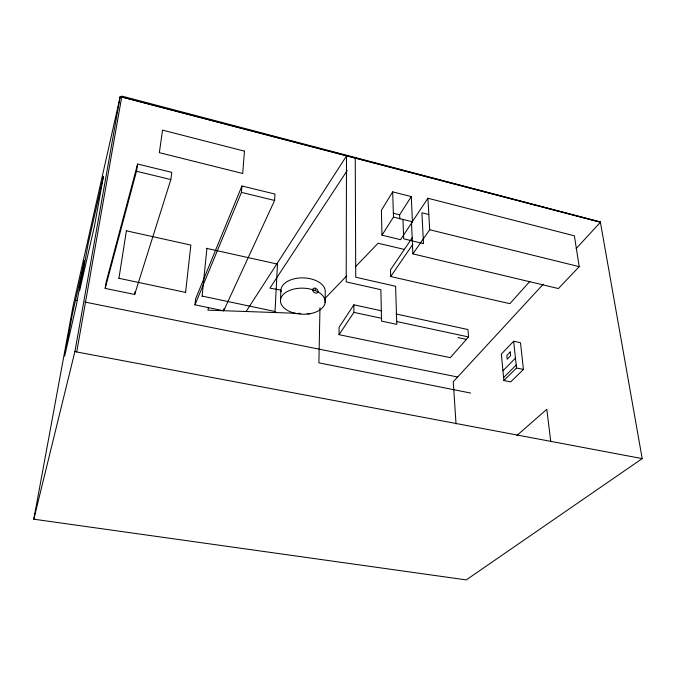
<?xml version="1.0" encoding="UTF-8"?>
<svg xmlns="http://www.w3.org/2000/svg" width="676" height="676" viewBox="0 0 676 676"><rect width="100%" height="100%" fill="white"/><g stroke="black" fill="none" stroke-linecap="round" stroke-linejoin="round"><path stroke-width="1.01" d="M396.009 313.96L467.953 329.542L468.544 336.952L450.309 357.663L339.039 334.679L339.073 327.277L353.869 304.825L381.619 310.842M325.114 302.679L325.249 292.539A22.215 13.157 1.8 0 0 302.983 277.887A22.215 13.157 1.8 0 0 280.996 291.804M315.337 290.638L310.022 288.99A22.367 13.047 1.7 0 0 280.591 302.147A22.367 13.047 1.7 0 0 314.357 312.608A22.367 13.047 1.7 0 0 315.337 290.638L315.388 288.238M319.976 307.817L318.886 362.851L470.648 393.052M280.481 300.228L280.92 290.08L269.927 288.162L347.177 170.563M275.005 311.763L277.481 264.096L206.831 248.43M274.617 200.442L274.938 194.063L241.923 186.001L195.567 298.944L194.975 304.842L223.663 310.774L274.617 200.442L241.442 192.398L241.923 186.001M223.663 310.774L223.815 308.814M202.09 296.341L206.932 248.176M185.545 292.657L190.86 245.075L126.361 230.812M170.851 179.554L171.772 172.346L137.6 164.031L106.25 281.715L105.169 288.39L134.668 294.466L170.851 179.554L136.493 171.265L137.6 164.031M134.668 294.466L135.073 291.618M118.891 278.563L126.437 230.55M121.714 96.981L600.406 222.286L642.2 458.607L76.718 351.959L121.874 96.102L600.601 222.074L576.138 248.591M642.2 458.607L466.271 579.898L33.8 519.193L74.943 351.368L120.201 96.584L600.601 222.074M33.8 519.193L73.084 305.983L120.201 96.584M208.58 307.419L207.921 310.157L295.547 313.267M76.718 351.959L74.943 351.368M105.169 288.39L136.493 171.265M194.975 304.842L241.442 192.398M392.68 191.849L381.408 210.261L381.974 235.18L400.522 239.667L412.411 221.77L411.295 196.606L392.68 191.849L393.466 217.072L381.974 235.18M399.786 218.948L399.634 214.799L411.295 196.606M246.115 311.518L346.492 155.987L346.196 281.884L380.875 289.691L381.534 321.083L396.787 324.37L395.604 286.278L355.737 277.228L355.255 158.277M427.916 198.245L411.532 222.911L412.884 253.889L558.384 288.551L579.214 266.657L574.372 235.806L427.916 198.245L429.683 229.739L412.884 253.889M339.039 334.679L353.911 312.38L353.869 304.825M412.563 237.327L390.508 269.808L390.711 276.535L509.839 303.668L529.942 281.309M390.711 276.535L412.808 244.332M543.301 284.173L453.258 381.754L456.03 423.911M324.86 298.615L346.746 275.85M355.5 266.741L378.112 243.225L404.341 249.436M513.667 341.236L501.322 354.097L503.899 380.503L510.71 381.898L523.452 369.451L520.486 342.724L513.667 341.236L516.523 367.998L503.899 380.503M502.952 370.752L515.467 358.119M503.612 377.563L516.202 365.023M516.878 435.496L546.799 409.31L550.763 441.546M297.651 313.343L300.803 313.453M307.115 313.672L310.267 313.791M75.475 300.161L77.537 300.583M84.77 302.037L457.644 377.005M516.523 367.998L523.452 369.451M118.959 278.301L185.638 292.412M202.192 296.096L275.132 311.526M353.911 312.38L381.796 318.354M396.254 321.455L468.544 336.952M457.956 337.552L466.567 339.411M429.683 229.739L579.214 266.657M393.466 217.072L412.411 221.77M393.559 213.286L399.634 214.799M428.829 214.529L421.909 212.788L423.489 243.605L403.69 238.814L402.964 219.421M244.459 151.145L242.709 173.487L159.35 152.658L162.536 130.13L244.459 151.145M103.428 176.36L94.598 225.547L79.624 290.748L88.159 243.782L103.428 176.36M84.458 260.835L76.464 304.699L64.659 356.083L72.349 314.23L84.458 260.835M510.262 351.959L506.806 355.508L507.177 359.193L510.642 355.652L510.262 351.959M312.76 290.469A2.974 2.155 40.8 0 0 317.188 292.919A2.974 2.155 40.8 0 0 316.064 288.525A2.974 2.155 40.8 0 0 312.76 290.469"/></g></svg>
